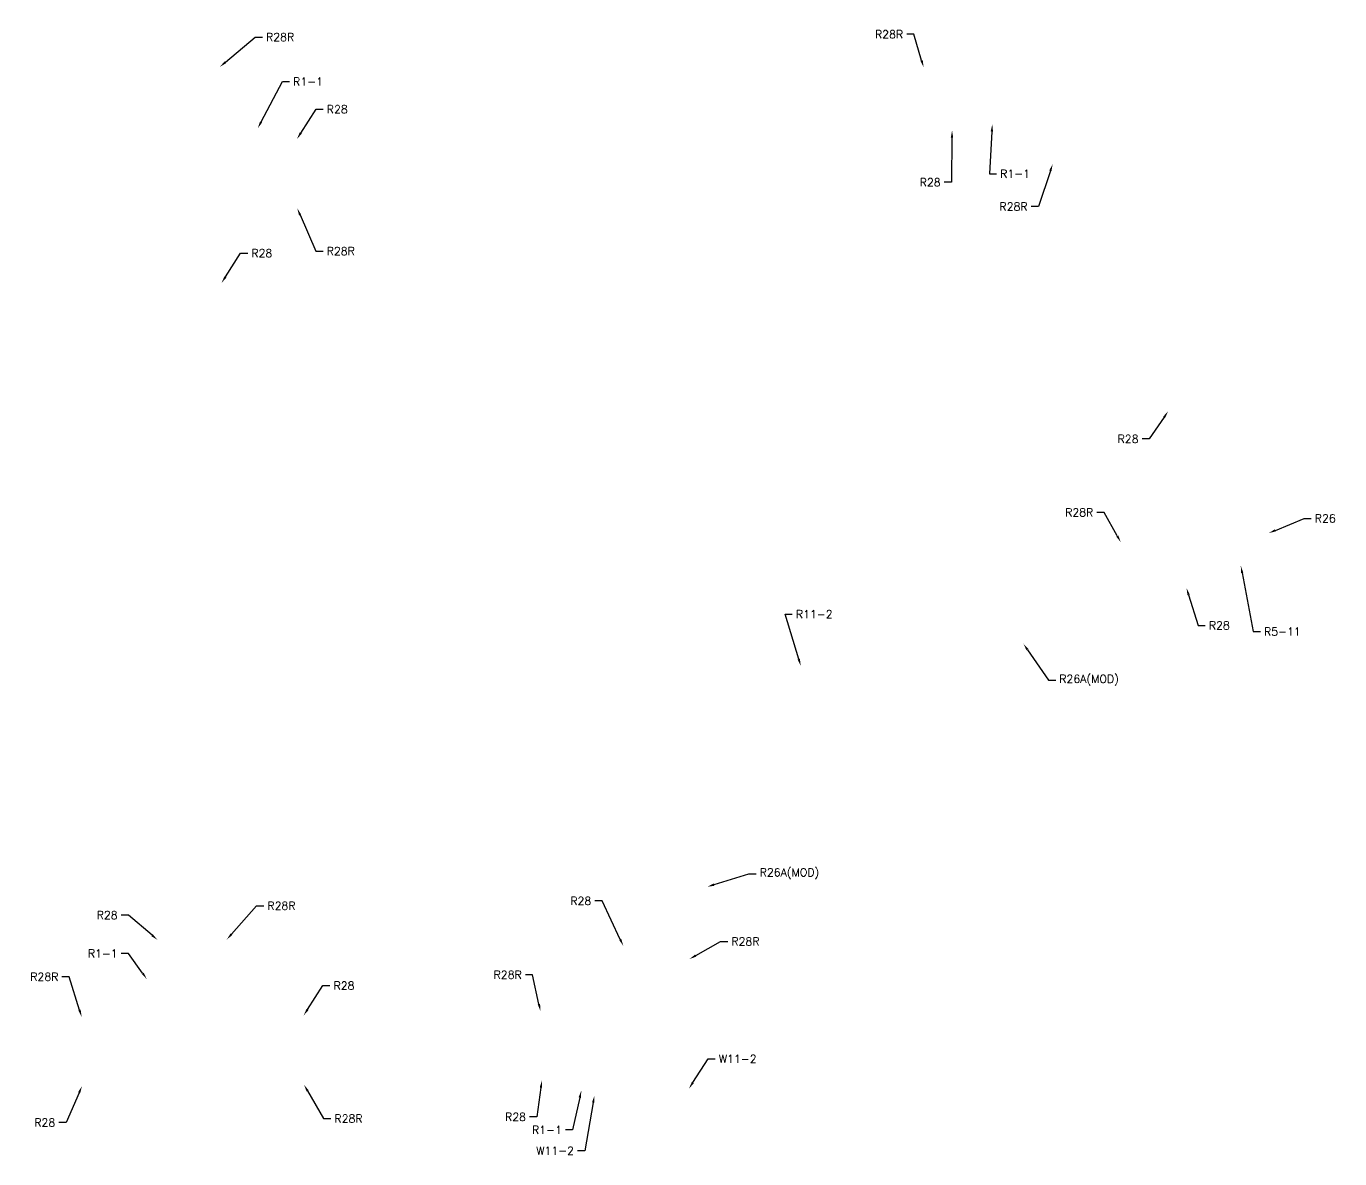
# Model space of a CAD drawing. Header units: feet. Extents: x 680 to 1336, y 215 to 1383.
# Drawn here: x 680 to 1336, y 215 to 781 of the extents above; entities that cross this region are included whole.
import ezdxf
from ezdxf import colors
from ezdxf.entities.mleader import LeaderData, LeaderLine
from ezdxf.math import Vec2, Vec3

# ---------------------------------------------------------------- set-up
doc = ezdxf.new("R2010")
doc.units = ezdxf.units.FT
doc.header["$MEASUREMENT"] = 0
doc.layers.add('G-ANNO-NOTE', color=7, linetype='Continuous')
doc.styles.get("Standard").update_dxf_attribs({"font": 'simplex.shx'})

msp = doc.modelspace()

# ---------------------------------------------------------------- leaders
at = {"layer": 'G-ANNO-NOTE'}
ml = msp.add_multileader_mtext('Standard', dxfattribs=at)
ml.set_content('R28R', color=256)
ml.set_leader_properties()
ml.build(insert=Vec2(0, 0))
ml.multileader.update_dxf_attribs({"dogleg_length": 0.18, "arrow_head_size": 3.6, "scale": 20})
ctx = ml.context
ctx.base_point, ctx.scale, ctx.arrow_head_size, ctx.landing_gap_size = Vec3(797.71, 775.96), 20, 3.6, 1.8
notes = []
notes.append((ctx, [(0, (1, 1, 0), (794.11, 775.96), (1, 0), 3.6, [(0, [(776.43, 761.07)], 0, [])])]))
ctx.mtext.insert, ctx.mtext.flow_direction = Vec3(799.51, 777.96), 5
ctx.mtext.has_bg_fill, ctx.mtext.bg_color, ctx.mtext.bg_scale_factor, ctx.mtext.bg_transparency, ctx.mtext.use_window_bg_color = 1, -1027028792, 1.5, 0, 1
ml = msp.add_multileader_mtext('Standard', dxfattribs=at)
ml.set_content('R28R', color=256)
ml.set_leader_properties()
ml.build(insert=Vec2(0, 0))
ml.multileader.update_dxf_attribs({"dogleg_length": 0.18, "arrow_head_size": 3.6, "scale": 20})
ctx = ml.context
ctx.base_point, ctx.scale, ctx.arrow_head_size, ctx.landing_gap_size = Vec3(1101.92, 777.35), 20, 3.6, 1.8
ctx.text_align_type = 2
notes.append((ctx, [(1, (1, 1, 0), (1123.41, 777.35), (-1, 0), 3.6, [(0, [(1128.27, 760.84)], 0, [])])]))
ctx.mtext.insert, ctx.mtext.alignment, ctx.mtext.flow_direction = Vec3(1118.01, 779.35), 3, 5
ctx.mtext.has_bg_fill, ctx.mtext.bg_color, ctx.mtext.bg_scale_factor, ctx.mtext.bg_transparency, ctx.mtext.use_window_bg_color = 1, -1027028792, 1.5, 0, 1
ml = msp.add_multileader_mtext('Standard', dxfattribs=at)
ml.set_content('R1-1', color=256)
ml.set_leader_properties()
ml.build(insert=Vec2(0, 0))
ml.multileader.update_dxf_attribs({"dogleg_length": 0.18, "arrow_head_size": 3.6, "scale": 20})
ctx = ml.context
ctx.base_point, ctx.scale, ctx.arrow_head_size, ctx.landing_gap_size = Vec3(811.25, 753.72), 20, 3.6, 1.8
notes.append((ctx, [(0, (1, 1, 0), (807.65, 753.72), (1, 0), 3.6, [(0, [(795.32, 730.34)], 0, [])])]))
ctx.mtext.insert, ctx.mtext.flow_direction = Vec3(813.05, 755.72), 5
ctx.mtext.has_bg_fill, ctx.mtext.bg_color, ctx.mtext.bg_scale_factor, ctx.mtext.bg_transparency, ctx.mtext.use_window_bg_color = 1, -1027028792, 1.5, 0, 1
ml = msp.add_multileader_mtext('Standard', dxfattribs=at)
ml.set_content('R28', color=256)
ml.set_leader_properties()
ml.build(insert=Vec2(0, 0))
ml.multileader.update_dxf_attribs({"dogleg_length": 0.18, "arrow_head_size": 3.6, "scale": 20})
ctx = ml.context
ctx.base_point, ctx.scale, ctx.arrow_head_size, ctx.landing_gap_size = Vec3(1124.49, 703.37), 20, 3.6, 1.8
ctx.text_align_type = 2
notes.append((ctx, [(1, (1, 1, 0), (1142.17, 703.37), (-1, 0), 3.6, [(0, [(1142.5, 729.31)], 0, [])])]))
ctx.mtext.insert, ctx.mtext.alignment, ctx.mtext.flow_direction = Vec3(1136.77, 705.37), 3, 5
ctx.mtext.has_bg_fill, ctx.mtext.bg_color, ctx.mtext.bg_scale_factor, ctx.mtext.bg_transparency, ctx.mtext.use_window_bg_color = 1, -1027028792, 1.5, 0, 1
ml = msp.add_multileader_mtext('Standard', dxfattribs=at)
ml.set_content('R1-1', color=256)
ml.set_leader_properties()
ml.build(insert=Vec2(0, 0))
ml.multileader.update_dxf_attribs({"dogleg_length": 0.18, "arrow_head_size": 3.6, "scale": 20})
ctx = ml.context
ctx.base_point, ctx.scale, ctx.arrow_head_size, ctx.landing_gap_size = Vec3(1164.74, 707.65), 20, 3.6, 1.8
notes.append((ctx, [(0, (1, 1, 0), (1161.14, 707.65), (1, 0), 3.6, [(0, [(1162.6, 732.39)], 0, [])])]))
ctx.mtext.insert, ctx.mtext.flow_direction = Vec3(1166.54, 709.65), 5
ctx.mtext.has_bg_fill, ctx.mtext.bg_color, ctx.mtext.bg_scale_factor, ctx.mtext.bg_transparency, ctx.mtext.use_window_bg_color = 1, -1027028792, 1.5, 0, 1
ml = msp.add_multileader_mtext('Standard', dxfattribs=at)
ml.set_content('R28R', color=256)
ml.set_leader_properties()
ml.build(insert=Vec2(0, 0))
ml.multileader.update_dxf_attribs({"dogleg_length": 0.18, "arrow_head_size": 3.6, "scale": 20})
ctx = ml.context
ctx.base_point, ctx.scale, ctx.arrow_head_size, ctx.landing_gap_size = Vec3(828.02, 668.97), 20, 3.6, 1.8
notes.append((ctx, [(0, (1, 1, 0), (824.42, 668.97), (1, 0), 3.6, [(0, [(815.09, 690.38)], 0, [])])]))
ctx.mtext.insert, ctx.mtext.flow_direction = Vec3(829.82, 670.97), 5
ctx.mtext.has_bg_fill, ctx.mtext.bg_color, ctx.mtext.bg_scale_factor, ctx.mtext.bg_transparency, ctx.mtext.use_window_bg_color = 1, -1027028792, 1.5, 0, 1
ml = msp.add_multileader_mtext('Standard', dxfattribs=at)
ml.set_content('R28', color=256)
ml.set_leader_properties()
ml.build(insert=Vec2(0, 0))
ml.multileader.update_dxf_attribs({"dogleg_length": 0.18, "arrow_head_size": 3.6, "scale": 20})
ctx = ml.context
ctx.base_point, ctx.scale, ctx.arrow_head_size, ctx.landing_gap_size = Vec3(790.39, 667.95), 20, 3.6, 1.8
notes.append((ctx, [(0, (1, 1, 0), (786.79, 667.95), (1, 0), 3.6, [(0, [(777.24, 653.04)], 0, [])])]))
ctx.mtext.insert, ctx.mtext.flow_direction = Vec3(792.19, 669.95), 5
ctx.mtext.has_bg_fill, ctx.mtext.bg_color, ctx.mtext.bg_scale_factor, ctx.mtext.bg_transparency, ctx.mtext.use_window_bg_color = 1, -1027028792, 1.5, 0, 1
ml = msp.add_multileader_mtext('Standard', dxfattribs=at)
ml.set_content('R28', color=256)
ml.set_leader_properties()
ml.build(insert=Vec2(0, 0))
ml.multileader.update_dxf_attribs({"dogleg_length": 0.18, "arrow_head_size": 3.6, "scale": 20})
ctx = ml.context
ctx.base_point, ctx.scale, ctx.arrow_head_size, ctx.landing_gap_size = Vec3(1223.44, 575.12), 20, 3.6, 1.8
ctx.text_align_type = 2
notes.append((ctx, [(1, (1, 1, 0), (1241.11, 575.12), (-1, 0), 3.6, [(0, [(1250.52, 588.9)], 0, [])])]))
ctx.mtext.insert, ctx.mtext.alignment, ctx.mtext.flow_direction = Vec3(1235.71, 577.12), 3, 5
ctx.mtext.has_bg_fill, ctx.mtext.bg_color, ctx.mtext.bg_scale_factor, ctx.mtext.bg_transparency, ctx.mtext.use_window_bg_color = 1, -1027028792, 1.5, 0, 1
ml = msp.add_multileader_mtext('Standard', dxfattribs=at)
ml.set_content('R28R', color=256)
ml.set_leader_properties()
ml.build(insert=Vec2(0, 0))
ml.multileader.update_dxf_attribs({"dogleg_length": 0.18, "arrow_head_size": 3.6, "scale": 20})
ctx = ml.context
ctx.base_point, ctx.scale, ctx.arrow_head_size, ctx.landing_gap_size = Vec3(1197.01, 538.44), 20, 3.6, 1.8
ctx.text_align_type = 2
notes.append((ctx, [(1, (1, 1, 0), (1218.5, 538.44), (-1, 0), 3.6, [(0, [(1226.84, 523.49)], 0, [])])]))
ctx.mtext.insert, ctx.mtext.alignment, ctx.mtext.flow_direction = Vec3(1213.1, 540.44), 3, 5
ctx.mtext.has_bg_fill, ctx.mtext.bg_color, ctx.mtext.bg_scale_factor, ctx.mtext.bg_transparency, ctx.mtext.use_window_bg_color = 1, -1027028792, 1.5, 0, 1
ml = msp.add_multileader_mtext('Standard', dxfattribs=at)
ml.set_content('R26', color=256)
ml.set_leader_properties()
ml.build(insert=Vec2(0, 0))
ml.multileader.update_dxf_attribs({"dogleg_length": 0.18, "arrow_head_size": 3.6, "scale": 20})
ctx = ml.context
ctx.base_point, ctx.scale, ctx.arrow_head_size, ctx.landing_gap_size = Vec3(1322.06, 535.42), 20, 3.6, 1.8
notes.append((ctx, [(0, (1, 1, 0), (1318.46, 535.42), (1, 0), 3.6, [(0, [(1300.81, 528.06)], 0, [])])]))
ctx.mtext.insert, ctx.mtext.flow_direction = Vec3(1323.86, 537.42), 5
ctx.mtext.has_bg_fill, ctx.mtext.bg_color, ctx.mtext.bg_scale_factor, ctx.mtext.bg_transparency, ctx.mtext.use_window_bg_color = 1, -1027028792, 1.5, 0, 1
ml = msp.add_multileader_mtext('Standard', dxfattribs=at)
ml.set_content('R5-11', color=256)
ml.set_leader_properties()
ml.build(insert=Vec2(0, 0))
ml.multileader.update_dxf_attribs({"dogleg_length": 0.18, "arrow_head_size": 3.6, "scale": 20})
ctx = ml.context
ctx.base_point, ctx.scale, ctx.arrow_head_size, ctx.landing_gap_size = Vec3(1296.67, 478.84), 20, 3.6, 1.8
notes.append((ctx, [(0, (1, 1, 0), (1293.07, 478.84), (1, 0), 3.6, [(0, [(1286.85, 511.72)], 0, [])])]))
ctx.mtext.insert, ctx.mtext.flow_direction = Vec3(1298.47, 480.84), 5
ctx.mtext.has_bg_fill, ctx.mtext.bg_color, ctx.mtext.bg_scale_factor, ctx.mtext.bg_transparency, ctx.mtext.use_window_bg_color = 1, -1027028792, 1.5, 0, 1
ml = msp.add_multileader_mtext('Standard', dxfattribs=at)
ml.set_content('R28', color=256)
ml.set_leader_properties()
ml.build(insert=Vec2(0, 0))
ml.multileader.update_dxf_attribs({"dogleg_length": 0.18, "arrow_head_size": 3.6, "scale": 20})
ctx = ml.context
ctx.base_point, ctx.scale, ctx.arrow_head_size, ctx.landing_gap_size = Vec3(1269.08, 481.94), 20, 3.6, 1.8
notes.append((ctx, [(0, (1, 1, 0), (1265.48, 481.94), (1, 0), 3.6, [(0, [(1259.7, 500.64)], 0, [])])]))
ctx.mtext.insert, ctx.mtext.flow_direction = Vec3(1270.88, 483.94), 5
ctx.mtext.has_bg_fill, ctx.mtext.bg_color, ctx.mtext.bg_scale_factor, ctx.mtext.bg_transparency, ctx.mtext.use_window_bg_color = 1, -1027028792, 1.5, 0, 1
ml = msp.add_multileader_mtext('Standard', dxfattribs=at)
ml.set_content('R11-2', color=256)
ml.set_leader_properties()
ml.build(insert=Vec2(0, 0))
ml.multileader.update_dxf_attribs({"dogleg_length": 0.18, "arrow_head_size": 3.6, "scale": 20})
ctx = ml.context
ctx.base_point, ctx.scale, ctx.arrow_head_size, ctx.landing_gap_size = Vec3(1062.59, 487.54), 20, 3.6, 1.8
notes.append((ctx, [(0, (1, 1, 0), (1058.99, 487.54), (1, 0), 3.6, [(0, [(1066.88, 461.63)], 0, [])])]))
ctx.mtext.insert, ctx.mtext.flow_direction = Vec3(1064.39, 489.54), 5
ctx.mtext.has_bg_fill, ctx.mtext.bg_color, ctx.mtext.bg_scale_factor, ctx.mtext.bg_transparency, ctx.mtext.use_window_bg_color = 1, -1027028792, 1.5, 0, 1
ml = msp.add_multileader_mtext('Standard', dxfattribs=at)
ml.set_content('R26A(MOD)', color=256)
ml.set_leader_properties()
ml.build(insert=Vec2(0, 0))
ml.multileader.update_dxf_attribs({"dogleg_length": 0.18, "arrow_head_size": 3.6, "scale": 20})
ctx = ml.context
ctx.base_point, ctx.scale, ctx.arrow_head_size, ctx.landing_gap_size = Vec3(1194.3, 454.55), 20, 3.6, 1.8
notes.append((ctx, [(0, (1, 1, 0), (1190.7, 454.55), (1, 0), 3.6, [(0, [(1178.17, 472.77)], 0, [])])]))
ctx.mtext.insert, ctx.mtext.flow_direction = Vec3(1196.1, 457.22), 5
ctx.mtext.has_bg_fill, ctx.mtext.bg_color, ctx.mtext.bg_scale_factor, ctx.mtext.bg_transparency, ctx.mtext.use_window_bg_color = 1, -1027028792, 1.5, 0, 1
ml = msp.add_multileader_mtext('Standard', dxfattribs=at)
ml.set_content('R26A(MOD)', color=256)
ml.set_leader_properties()
ml.build(insert=Vec2(0, 0))
ml.multileader.update_dxf_attribs({"dogleg_length": 0.18, "arrow_head_size": 3.6, "scale": 20})
ctx = ml.context
ctx.base_point, ctx.scale, ctx.arrow_head_size, ctx.landing_gap_size = Vec3(1044.52, 357.85), 20, 3.6, 1.8
notes.append((ctx, [(0, (1, 1, 0), (1040.92, 357.85), (1, 0), 3.6, [(0, [(1020.09, 351.3)], 0, [])])]))
ctx.mtext.insert, ctx.mtext.flow_direction = Vec3(1046.32, 360.52), 5
ctx.mtext.has_bg_fill, ctx.mtext.bg_color, ctx.mtext.bg_scale_factor, ctx.mtext.bg_transparency, ctx.mtext.use_window_bg_color = 1, -1027028792, 1.5, 0, 1
ml = msp.add_multileader_mtext('Standard', dxfattribs=at)
ml.set_content('R28', color=256)
ml.set_leader_properties()
ml.build(insert=Vec2(0, 0))
ml.multileader.update_dxf_attribs({"dogleg_length": 0.18, "arrow_head_size": 3.6, "scale": 20})
ctx = ml.context
ctx.base_point, ctx.scale, ctx.arrow_head_size, ctx.landing_gap_size = Vec3(949.81, 344.23), 20, 3.6, 1.8
ctx.text_align_type = 2
notes.append((ctx, [(1, (1, 1, 0), (967.49, 344.23), (-1, 0), 3.6, [(0, [(978.11, 321.79)], 0, [])])]))
ctx.mtext.insert, ctx.mtext.alignment, ctx.mtext.flow_direction = Vec3(962.09, 346.23), 3, 5
ctx.mtext.has_bg_fill, ctx.mtext.bg_color, ctx.mtext.bg_scale_factor, ctx.mtext.bg_transparency, ctx.mtext.use_window_bg_color = 1, -1027028792, 1.5, 0, 1
ml = msp.add_multileader_mtext('Standard', dxfattribs=at)
ml.set_content('R28R', color=256)
ml.set_leader_properties()
ml.build(insert=Vec2(0, 0))
ml.multileader.update_dxf_attribs({"dogleg_length": 0.18, "arrow_head_size": 3.6, "scale": 20})
ctx = ml.context
ctx.base_point, ctx.scale, ctx.arrow_head_size, ctx.landing_gap_size = Vec3(798.4, 341.83), 20, 3.6, 1.8
notes.append((ctx, [(0, (1, 1, 0), (794.8, 341.83), (1, 0), 3.6, [(0, [(779.85, 324.92)], 0, [])])]))
ctx.mtext.insert, ctx.mtext.flow_direction = Vec3(800.2, 343.83), 5
ctx.mtext.has_bg_fill, ctx.mtext.bg_color, ctx.mtext.bg_scale_factor, ctx.mtext.bg_transparency, ctx.mtext.use_window_bg_color = 1, -1027028792, 1.5, 0, 1
ml = msp.add_multileader_mtext('Standard', dxfattribs=at)
ml.set_content('R28R', color=256)
ml.set_leader_properties()
ml.build(insert=Vec2(0, 0))
ml.multileader.update_dxf_attribs({"dogleg_length": 0.18, "arrow_head_size": 3.6, "scale": 20})
ctx = ml.context
ctx.base_point, ctx.scale, ctx.arrow_head_size, ctx.landing_gap_size = Vec3(1030.37, 323.96), 20, 3.6, 1.8
notes.append((ctx, [(0, (1, 1, 0), (1026.77, 323.96), (1, 0), 3.6, [(0, [(1011.23, 315.18)], 0, [])])]))
ctx.mtext.insert, ctx.mtext.flow_direction = Vec3(1032.17, 325.96), 5
ctx.mtext.has_bg_fill, ctx.mtext.bg_color, ctx.mtext.bg_scale_factor, ctx.mtext.bg_transparency, ctx.mtext.use_window_bg_color = 1, -1027028792, 1.5, 0, 1
ml = msp.add_multileader_mtext('Standard', dxfattribs=at)
ml.set_content('R28R', color=256)
ml.set_leader_properties()
ml.build(insert=Vec2(0, 0))
ml.multileader.update_dxf_attribs({"dogleg_length": 0.18, "arrow_head_size": 3.6, "scale": 20})
ctx = ml.context
ctx.base_point, ctx.scale, ctx.arrow_head_size, ctx.landing_gap_size = Vec3(679.59, 306.35), 20, 3.6, 1.8
ctx.text_align_type = 2
notes.append((ctx, [(1, (1, 1, 0), (701.08, 306.35), (-1, 0), 3.6, [(0, [(707.32, 286.29)], 0, [])])]))
ctx.mtext.insert, ctx.mtext.alignment, ctx.mtext.flow_direction = Vec3(695.68, 308.35), 3, 5
ctx.mtext.has_bg_fill, ctx.mtext.bg_color, ctx.mtext.bg_scale_factor, ctx.mtext.bg_transparency, ctx.mtext.use_window_bg_color = 1, -1027028792, 1.5, 0, 1
ml = msp.add_multileader_mtext('Standard', dxfattribs=at)
ml.set_content('R28R', color=256)
ml.set_leader_properties()
ml.build(insert=Vec2(0, 0))
ml.multileader.update_dxf_attribs({"dogleg_length": 0.18, "arrow_head_size": 3.6, "scale": 20})
ctx = ml.context
ctx.base_point, ctx.scale, ctx.arrow_head_size, ctx.landing_gap_size = Vec3(911.25, 307.36), 20, 3.6, 1.8
ctx.text_align_type = 2
notes.append((ctx, [(1, (1, 1, 0), (932.74, 307.36), (-1, 0), 3.6, [(0, [(936.71, 289.09)], 0, [])])]))
ctx.mtext.insert, ctx.mtext.alignment, ctx.mtext.flow_direction = Vec3(927.34, 309.36), 3, 5
ctx.mtext.has_bg_fill, ctx.mtext.bg_color, ctx.mtext.bg_scale_factor, ctx.mtext.bg_transparency, ctx.mtext.use_window_bg_color = 1, -1027028792, 1.5, 0, 1
ml = msp.add_multileader_mtext('Standard', dxfattribs=at)
ml.set_content('R28', color=256)
ml.set_leader_properties()
ml.build(insert=Vec2(0, 0))
ml.multileader.update_dxf_attribs({"dogleg_length": 0.18, "arrow_head_size": 3.6, "scale": 20})
ctx = ml.context
ctx.base_point, ctx.scale, ctx.arrow_head_size, ctx.landing_gap_size = Vec3(831.46, 301.9), 20, 3.6, 1.8
notes.append((ctx, [(0, (1, 1, 0), (827.86, 301.9), (1, 0), 3.6, [(0, [(818.31, 286.99)], 0, [])])]))
ctx.mtext.insert, ctx.mtext.flow_direction = Vec3(833.26, 303.9), 5
ctx.mtext.has_bg_fill, ctx.mtext.bg_color, ctx.mtext.bg_scale_factor, ctx.mtext.bg_transparency, ctx.mtext.use_window_bg_color = 1, -1027028792, 1.5, 0, 1
ml = msp.add_multileader_mtext('Standard', dxfattribs=at)
ml.set_content('W11-2', color=256)
ml.set_leader_properties()
ml.build(insert=Vec2(0, 0))
ml.multileader.update_dxf_attribs({"dogleg_length": 0.18, "arrow_head_size": 3.6, "scale": 20})
ctx = ml.context
ctx.base_point, ctx.scale, ctx.arrow_head_size, ctx.landing_gap_size = Vec3(1024.09, 265.33), 20, 3.6, 1.8
notes.append((ctx, [(0, (1, 1, 0), (1020.49, 265.33), (1, 0), 3.6, [(0, [(1010.94, 250.42)], 0, [])])]))
ctx.mtext.insert, ctx.mtext.flow_direction = Vec3(1025.89, 267.33), 5
ctx.mtext.has_bg_fill, ctx.mtext.bg_color, ctx.mtext.bg_scale_factor, ctx.mtext.bg_transparency, ctx.mtext.use_window_bg_color = 1, -1027028792, 1.5, 0, 1
ml = msp.add_multileader_mtext('Standard', dxfattribs=at)
ml.set_content('R28', color=256)
ml.set_leader_properties()
ml.build(insert=Vec2(0, 0))
ml.multileader.update_dxf_attribs({"dogleg_length": 0.18, "arrow_head_size": 3.6, "scale": 20})
ctx = ml.context
ctx.base_point, ctx.scale, ctx.arrow_head_size, ctx.landing_gap_size = Vec3(681.82, 233.48), 20, 3.6, 1.8
ctx.text_align_type = 2
notes.append((ctx, [(1, (1, 1, 0), (699.5, 233.48), (-1, 0), 3.6, [(0, [(707.49, 251.7)], 0, [])])]))
ctx.mtext.insert, ctx.mtext.alignment, ctx.mtext.flow_direction = Vec3(694.1, 235.48), 3, 5
ctx.mtext.has_bg_fill, ctx.mtext.bg_color, ctx.mtext.bg_scale_factor, ctx.mtext.bg_transparency, ctx.mtext.use_window_bg_color = 1, -1027028792, 1.5, 0, 1
ml = msp.add_multileader_mtext('Standard', dxfattribs=at)
ml.set_content('R28R', color=256)
ml.set_leader_properties()
ml.build(insert=Vec2(0, 0))
ml.multileader.update_dxf_attribs({"dogleg_length": 0.18, "arrow_head_size": 3.6, "scale": 20})
ctx = ml.context
ctx.base_point, ctx.scale, ctx.arrow_head_size, ctx.landing_gap_size = Vec3(831.91, 235.47), 20, 3.6, 1.8
notes.append((ctx, [(0, (1, 1, 0), (828.31, 235.47), (1, 0), 3.6, [(0, [(818.48, 252.4)], 0, [])])]))
ctx.mtext.insert, ctx.mtext.flow_direction = Vec3(833.71, 237.47), 5
ctx.mtext.has_bg_fill, ctx.mtext.bg_color, ctx.mtext.bg_scale_factor, ctx.mtext.bg_transparency, ctx.mtext.use_window_bg_color = 1, -1027028792, 1.5, 0, 1
ml = msp.add_multileader_mtext('Standard', dxfattribs=at)
ml.set_content('R1-1', color=256)
ml.set_leader_properties()
ml.build(insert=Vec2(0, 0))
ml.multileader.update_dxf_attribs({"dogleg_length": 0.18, "arrow_head_size": 3.6, "scale": 20})
ctx = ml.context
ctx.base_point, ctx.scale, ctx.arrow_head_size, ctx.landing_gap_size = Vec3(932.65, 229.82), 20, 3.6, 1.8
ctx.text_align_type = 2
notes.append((ctx, [(1, (1, 1, 0), (952.8, 229.82), (-1, 0), 3.6, [(0, [(957.13, 249.46)], 0, [])])]))
ctx.mtext.insert, ctx.mtext.alignment, ctx.mtext.flow_direction = Vec3(947.4, 231.82), 3, 5
ctx.mtext.has_bg_fill, ctx.mtext.bg_color, ctx.mtext.bg_scale_factor, ctx.mtext.bg_transparency, ctx.mtext.use_window_bg_color = 1, -1027028792, 1.5, 0, 1
for ctx, leaders in notes:
    for number, flags, end, landing, length, lines in leaders:
        leader = LeaderData()
        leader.index, (leader.has_last_leader_line, leader.has_dogleg_vector, leader.attachment_direction) = number, flags
        leader.last_leader_point, leader.dogleg_vector, leader.dogleg_length = Vec3(end), Vec3(landing), length
        for number, points, colour, breaks in lines:
            line = LeaderLine()
            line.index, line.vertices, line.color, line.breaks = number, Vec3.list(points), colors.encode_raw_color(colour), breaks
            leader.lines.append(line)
        ctx.leaders.append(leader)

# ---------------------------------------------------------------- next in the draw order: leaders
ml = msp.add_multileader_mtext('Standard', dxfattribs=at)
ml.set_content('R28', color=256)
ml.set_leader_properties()
ml.build(insert=Vec2(0, 0))
ml.multileader.update_dxf_attribs({"dogleg_length": 0.18, "arrow_head_size": 3.6, "scale": 20})
ctx = ml.context
ctx.base_point, ctx.scale, ctx.arrow_head_size, ctx.landing_gap_size = Vec3(828.08, 739.89), 20, 3.6, 1.8
notes = []
notes.append((ctx, [(0, (1, 1, 0), (824.48, 739.89), (1, 0), 3.6, [(0, [(814.93, 724.98)], 0, [])])]))
ctx.mtext.insert, ctx.mtext.flow_direction = Vec3(829.88, 741.89), 5
ctx.mtext.has_bg_fill, ctx.mtext.bg_color, ctx.mtext.bg_scale_factor, ctx.mtext.bg_transparency, ctx.mtext.use_window_bg_color = 1, -1027028792, 1.5, 0, 1
ml = msp.add_multileader_mtext('Standard', dxfattribs=at)
ml.set_content('R28R', color=256)
ml.set_leader_properties()
ml.build(insert=Vec2(0, 0))
ml.multileader.update_dxf_attribs({"dogleg_length": 0.18, "arrow_head_size": 3.6, "scale": 20})
ctx = ml.context
ctx.base_point, ctx.scale, ctx.arrow_head_size, ctx.landing_gap_size = Vec3(1164.18, 691.27), 20, 3.6, 1.8
ctx.text_align_type = 2
notes.append((ctx, [(1, (1, 1, 0), (1185.66, 691.27), (-1, 0), 3.6, [(0, [(1192.77, 712.46)], 0, [])])]))
ctx.mtext.insert, ctx.mtext.alignment, ctx.mtext.flow_direction = Vec3(1180.26, 693.27), 3, 5
ctx.mtext.has_bg_fill, ctx.mtext.bg_color, ctx.mtext.bg_scale_factor, ctx.mtext.bg_transparency, ctx.mtext.use_window_bg_color = 1, -1027028792, 1.5, 0, 1
ml = msp.add_multileader_mtext('Standard', dxfattribs=at)
ml.set_content('R1-1', color=256)
ml.set_leader_properties()
ml.build(insert=Vec2(0, 0))
ml.multileader.update_dxf_attribs({"dogleg_length": 0.18, "arrow_head_size": 3.6, "scale": 20})
ctx = ml.context
ctx.base_point, ctx.scale, ctx.arrow_head_size, ctx.landing_gap_size = Vec3(710.59, 317.98), 20, 3.6, 1.8
ctx.text_align_type = 2
notes.append((ctx, [(1, (1, 1, 0), (730.74, 317.98), (-1, 0), 3.6, [(0, [(739.89, 305.15)], 0, [])])]))
ctx.mtext.insert, ctx.mtext.alignment, ctx.mtext.flow_direction = Vec3(725.34, 319.98), 3, 5
ctx.mtext.has_bg_fill, ctx.mtext.bg_color, ctx.mtext.bg_scale_factor, ctx.mtext.bg_transparency, ctx.mtext.use_window_bg_color = 1, -1027028792, 1.5, 0, 1
ml = msp.add_multileader_mtext('Standard', dxfattribs=at)
ml.set_content('R28', color=256)
ml.set_leader_properties()
ml.build(insert=Vec2(0, 0))
ml.multileader.update_dxf_attribs({"dogleg_length": 0.18, "arrow_head_size": 3.6, "scale": 20})
ctx = ml.context
ctx.base_point, ctx.scale, ctx.arrow_head_size, ctx.landing_gap_size = Vec3(917.21, 236.33), 20, 3.6, 1.8
ctx.text_align_type = 2
notes.append((ctx, [(1, (1, 1, 0), (934.88, 236.33), (-1, 0), 3.6, [(0, [(937.44, 254.5)], 0, [])])]))
ctx.mtext.insert, ctx.mtext.alignment, ctx.mtext.flow_direction = Vec3(929.48, 238.33), 3, 5
ctx.mtext.has_bg_fill, ctx.mtext.bg_color, ctx.mtext.bg_scale_factor, ctx.mtext.bg_transparency, ctx.mtext.use_window_bg_color = 1, -1027028792, 1.5, 0, 1
for ctx, leaders in notes:
    for number, flags, end, landing, length, lines in leaders:
        leader = LeaderData()
        leader.index, (leader.has_last_leader_line, leader.has_dogleg_vector, leader.attachment_direction) = number, flags
        leader.last_leader_point, leader.dogleg_vector, leader.dogleg_length = Vec3(end), Vec3(landing), length
        for number, points, colour, breaks in lines:
            line = LeaderLine()
            line.index, line.vertices, line.color, line.breaks = number, Vec3.list(points), colors.encode_raw_color(colour), breaks
            leader.lines.append(line)
        ctx.leaders.append(leader)

# ---------------------------------------------------------------- next in the draw order: leaders
ml = msp.add_multileader_mtext('Standard', dxfattribs=at)
ml.set_content('R28', color=256)
ml.set_leader_properties()
ml.build(insert=Vec2(0, 0))
ml.multileader.update_dxf_attribs({"dogleg_length": 0.18, "arrow_head_size": 3.6, "scale": 20})
ctx = ml.context
ctx.base_point, ctx.scale, ctx.arrow_head_size, ctx.landing_gap_size = Vec3(713.04, 337.14), 20, 3.6, 1.8
ctx.text_align_type = 2
notes = []
notes.append((ctx, [(1, (1, 1, 0), (730.71, 337.14), (-1, 0), 3.6, [(0, [(745.25, 324.76)], 0, [])])]))
ctx.mtext.insert, ctx.mtext.alignment, ctx.mtext.flow_direction = Vec3(725.31, 339.14), 3, 5
ctx.mtext.has_bg_fill, ctx.mtext.bg_color, ctx.mtext.bg_scale_factor, ctx.mtext.bg_transparency, ctx.mtext.use_window_bg_color = 1, -1027028792, 1.5, 0, 1
ml = msp.add_multileader_mtext('Standard', dxfattribs=at)
ml.set_content('W11-2', color=256)
ml.set_leader_properties()
ml.build(insert=Vec2(0, 0))
ml.multileader.update_dxf_attribs({"dogleg_length": 0.18, "arrow_head_size": 3.6, "scale": 20})
ctx = ml.context
ctx.base_point, ctx.scale, ctx.arrow_head_size, ctx.landing_gap_size = Vec3(933.39, 219.41), 20, 3.6, 1.8
ctx.text_align_type = 2
notes.append((ctx, [(1, (1, 1, 0), (958.88, 219.41), (-1, 0), 3.6, [(0, [(963.7, 247.03)], 0, [])])]))
ctx.mtext.insert, ctx.mtext.alignment, ctx.mtext.flow_direction = Vec3(953.48, 221.41), 3, 5
ctx.mtext.has_bg_fill, ctx.mtext.bg_color, ctx.mtext.bg_scale_factor, ctx.mtext.bg_transparency, ctx.mtext.use_window_bg_color = 1, -1027028792, 1.5, 0, 1
for ctx, leaders in notes:
    for number, flags, end, landing, length, lines in leaders:
        leader = LeaderData()
        leader.index, (leader.has_last_leader_line, leader.has_dogleg_vector, leader.attachment_direction) = number, flags
        leader.last_leader_point, leader.dogleg_vector, leader.dogleg_length = Vec3(end), Vec3(landing), length
        for number, points, colour, breaks in lines:
            line = LeaderLine()
            line.index, line.vertices, line.color, line.breaks = number, Vec3.list(points), colors.encode_raw_color(colour), breaks
            leader.lines.append(line)
        ctx.leaders.append(leader)

doc.saveas('drawing.dxf')
